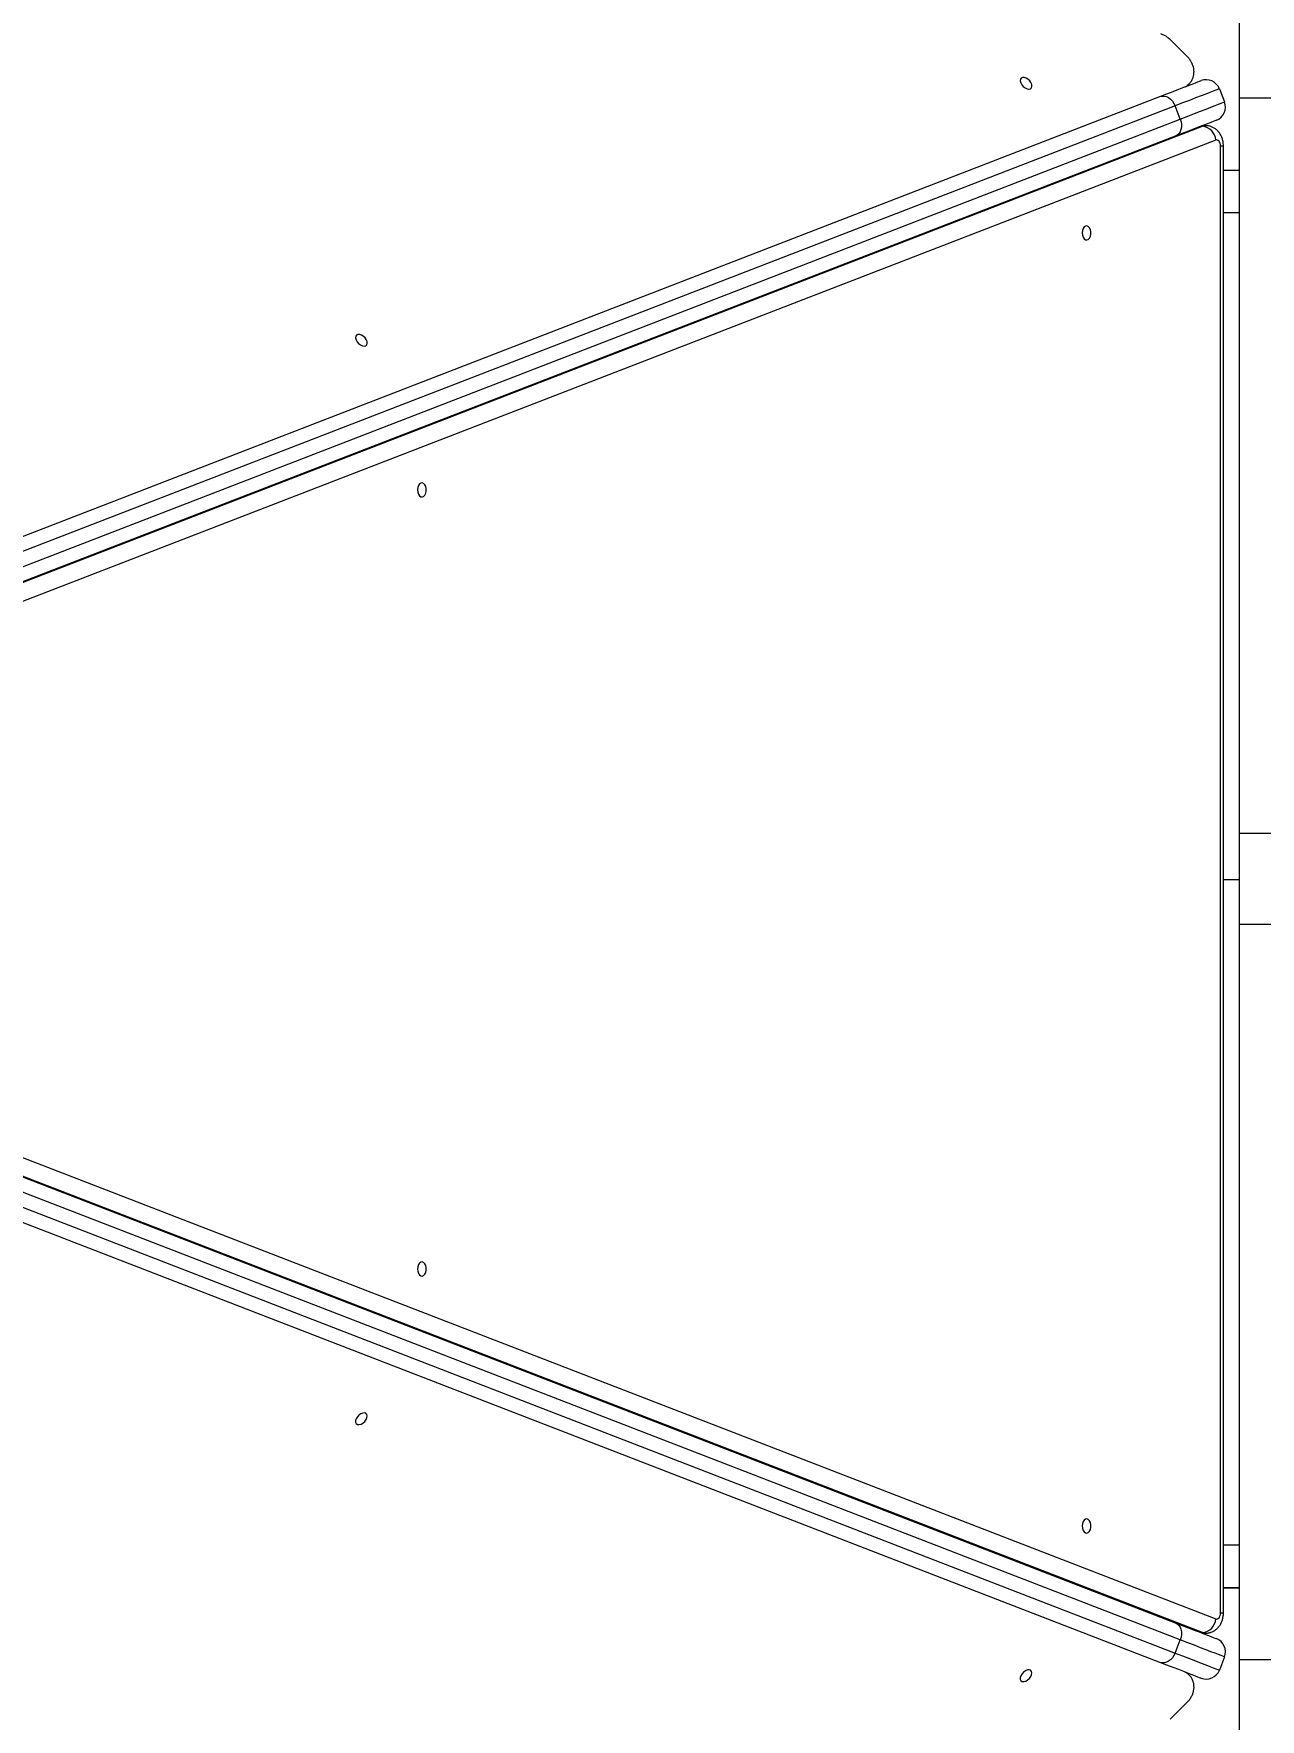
# Model space of a CAD drawing. Header units: millimetres. Extents: x -6332 to 8932, y -6739 to 7096.
# Drawn here: x -1432 to -826, y -25 to 808 of the extents above; entities that cross this region are included whole.
import ezdxf

# ---------------------------------------------------------------- set-up
doc = ezdxf.new("R2010")
doc.units = ezdxf.units.MM
for name, color, linetype in [('DIKOM_ОБЪЕКТ', 7, 'Continuous'), ('DIKOM_РАЗМЕР_ЗОНА', 7, 'Continuous'), ('DIKOM_РАЗМЕР_ОБЪЕКТА', 7, 'Continuous')]:
    doc.layers.add(name, color=color, linetype=linetype)
doc.styles.add('style1', font='arial.ttf', dxfattribs={"width": 0.8})
doc.dimstyles.new('1-50', dxfattribs={"dimtxt": 300, "dimasz": 200, "dimexe": 100, "dimexo": 0, "dimgap": 100, "dimtad": 1, "dimtxsty": 'style1', "dimcen": 200, "dimclrd": 7, "dimclre": 7, "dimclrt": 7, "dimadec": 1, "dimazin": 2, "dimtfac": 1, "dimtmove": 0, "dimatfit": 2, "dimfxl": 0, "dimlwd": 25, "dimlwe": 18, "dimarcsym": 0})

# ---------------------------------------------------------------- blocks, each defined once
blk = doc.blocks.new('*D9')
at = {"layer": 'Defpoints', "color": 0, "transparency": 16777216}
for p in [(777.17, 5593.97), (-4228.73, -3389.78), (7301.72, -3389.78)]:
    blk.add_point(p, dxfattribs=at)
at = {"layer": 'DIKOM_РАЗМЕР_ОБЪЕКТА', "color": 7, "lineweight": 18, "transparency": 16777216}
for p, q in [((777.17, 5593.97), (7401.72, 5593.97)), ((-4228.73, -3389.78), (7401.72, -3389.78))]:
    blk.add_line(p, q, dxfattribs=at)
at = {"layer": 'DIKOM_РАЗМЕР_ОБЪЕКТА', "color": 7, "lineweight": 25, "transparency": 16777216}
blk.add_line((7301.72, 5393.97), (7301.72, -3189.78), dxfattribs=at)
at = {"layer": 'DIKOM_РАЗМЕР_ОБЪЕКТА', "color": 7, "transparency": 16777216}
for points in [[(7268.39, 5393.97), (7335.06, 5393.97), (7301.72, 5593.97)], [(7268.39, -3189.78), (7335.06, -3189.78), (7301.72, -3389.78)]]:
    blk.add_solid(points, dxfattribs=at)
at = {"layer": 'DIKOM_РАЗМЕР_ОБЪЕКТА', "color": 7, "transparency": 16777216, "insert": (7048.55, 1153.71), "char_height": 300, "attachment_point": 5, "rotation": 90, "style": 'style1'}
blk.add_mtext('9000', dxfattribs=at)
blk = doc.blocks.new('*D10')
at = {"layer": 'Defpoints', "color": 0, "transparency": 16777216}
for p in [(4034.78, 3636.59), (-4490.85, -1960.46), (4034.78, -5533.39)]:
    blk.add_point(p, dxfattribs=at)
at = {"layer": 'DIKOM_РАЗМЕР_ОБЪЕКТА', "color": 7, "lineweight": 18, "transparency": 16777216}
for p, q in [((4034.78, 3636.59), (4034.78, -5633.39)), ((-4490.85, -1960.46), (-4490.85, -5633.39))]:
    blk.add_line(p, q, dxfattribs=at)
at = {"layer": 'DIKOM_РАЗМЕР_ОБЪЕКТА', "color": 7, "lineweight": 25, "transparency": 16777216}
blk.add_line((-4290.85, -5533.39), (3834.78, -5533.39), dxfattribs=at)
at = {"layer": 'DIKOM_РАЗМЕР_ОБЪЕКТА', "color": 7, "transparency": 16777216}
for points in [[(-4290.85, -5500.05), (-4290.85, -5566.72), (-4490.85, -5533.39)], [(3834.78, -5500.05), (3834.78, -5566.72), (4034.78, -5533.39)]]:
    blk.add_solid(points, dxfattribs=at)
at = {"layer": 'DIKOM_РАЗМЕР_ОБЪЕКТА', "color": 7, "transparency": 16777216, "insert": (308.03, -5280.21), "char_height": 300, "attachment_point": 5, "style": 'style1'}
blk.add_mtext('8500', dxfattribs=at)
blk = doc.blocks.new('*D11')
at = {"layer": 'Defpoints', "color": 0, "transparency": 16777216}
for p in [(1114.35, 7096.35), (-4349.59, -4627.34), (8831.76, -4627.34)]:
    blk.add_point(p, dxfattribs=at)
at = {"layer": 'DIKOM_РАЗМЕР_ЗОНА', "color": 7, "lineweight": 18, "transparency": 16777216}
for p, q in [((1114.35, 7096.35), (8931.76, 7096.35)), ((-4349.59, -4627.34), (8931.76, -4627.34))]:
    blk.add_line(p, q, dxfattribs=at)
at = {"layer": 'DIKOM_РАЗМЕР_ЗОНА', "color": 7, "lineweight": 25, "transparency": 16777216}
blk.add_line((8831.76, 6896.35), (8831.76, -4427.34), dxfattribs=at)
at = {"layer": 'DIKOM_РАЗМЕР_ЗОНА', "color": 7, "transparency": 16777216}
for points in [[(8798.42, 6896.35), (8865.09, 6896.35), (8831.76, 7096.35)], [(8798.42, -4427.34), (8865.09, -4427.34), (8831.76, -4627.34)]]:
    blk.add_solid(points, dxfattribs=at)
at = {"layer": 'DIKOM_РАЗМЕР_ЗОНА', "color": 7, "transparency": 16777216, "insert": (8578.59, 1308.2), "char_height": 300, "attachment_point": 5, "rotation": 90, "style": 'style1'}
blk.add_mtext('11750', dxfattribs=at)
blk = doc.blocks.new('*D12')
at = {"layer": 'Defpoints', "color": 0, "transparency": 16777216}
for p in [(6134.38, 3354.85), (-6332, -2644.93), (6134.38, -6639)]:
    blk.add_point(p, dxfattribs=at)
at = {"layer": 'DIKOM_РАЗМЕР_ЗОНА', "color": 7, "lineweight": 18, "transparency": 16777216}
for p, q in [((6134.38, 3354.85), (6134.38, -6739)), ((-6332, -2644.93), (-6332, -6739))]:
    blk.add_line(p, q, dxfattribs=at)
at = {"layer": 'DIKOM_РАЗМЕР_ЗОНА', "color": 7, "lineweight": 25, "transparency": 16777216}
blk.add_line((-6132, -6639), (5934.38, -6639), dxfattribs=at)
at = {"layer": 'DIKOM_РАЗМЕР_ЗОНА', "color": 7, "transparency": 16777216}
for points in [[(-6132, -6605.67), (-6132, -6672.33), (-6332, -6639)], [(5934.38, -6605.67), (5934.38, -6672.33), (6134.38, -6639)]]:
    blk.add_solid(points, dxfattribs=at)
at = {"layer": 'DIKOM_РАЗМЕР_ЗОНА', "color": 7, "transparency": 16777216, "insert": (-98.81, -6385.83), "char_height": 300, "attachment_point": 5, "style": 'style1'}
blk.add_mtext('12500', dxfattribs=at)

msp = doc.modelspace()

# ---------------------------------------------------------------- linework, layer by layer
at = {"layer": 'DIKOM_ОБЪЕКТ', "color": 7, "linetype": 'Continuous', "lineweight": 15}
for p, q in [((-836.33, 840.321), (-836.33, 775.909)), ((-861.81, 796.27), (-870.354, 804.814)), ((-944.302, 785.209), (-944.381, 784.403)), ((-944.381, 784.403), (-944.147, 783.477)), ((-943.92, 785.805), (-944.302, 785.209)), ((-944.147, 783.477), (-943.626, 782.529)), ((-943.275, 786.127), (-943.92, 785.805)), ((-943.626, 782.529), (-942.875, 781.662)), ((-942.437, 786.141), (-943.275, 786.127)), ((-941.497, 785.845), (-942.437, 786.141)), ((-940.558, 785.271), (-941.497, 785.845)), ((-939.72, 784.481), (-940.558, 785.271)), ((-939.075, 783.561), (-939.72, 784.481)), ((-938.692, 782.611), (-939.075, 783.561)), ((-938.613, 781.733), (-938.692, 782.611)), ((-861.536, 782.402), (-860.973, 782.964)), ((-861.321, 782.138), (-859.438, 782.867)), ((-859.438, 782.867), (-857.888, 783.466)), ((-857.888, 783.466), (-856.675, 783.935)), ((-856.675, 783.935), (-855.805, 784.271)), ((-855.805, 784.271), (-855.282, 784.473)), ((-855.282, 784.473), (-855.107, 784.541)), ((-1807.767, 416.252), (-875.402, 776.695)), ((-942.875, 781.662), (-941.974, 780.971)), ((-941.974, 780.971), (-941.021, 780.53)), ((-941.021, 780.53), (-940.12, 780.387)), ((-940.12, 780.387), (-939.368, 780.557)), ((-939.368, 780.557), (-938.847, 781.023)), ((-938.847, 781.023), (-938.613, 781.733)), ((-875.402, 776.695), (-871.999, 778.01)), ((-875.402, 776.695), (-874.377, 776.947)), ((-874.377, 776.947), (-873.295, 776.938)), ((-873.295, 776.938), (-872.197, 776.669)), ((-872.197, 776.669), (-871.126, 776.15)), ((-871.999, 778.01), (-868.877, 779.217)), ((-871.126, 776.15), (-870.121, 775.401)), ((-870.121, 775.401), (-869.222, 774.451)), ((-869.222, 774.451), (-868.464, 773.336)), ((-868.877, 779.217), (-866.05, 780.31)), ((-866.05, 780.31), (-863.528, 781.285)), ((-860.861, 774.811), (-864.217, 773.514)), ((-863.528, 781.285), (-861.321, 782.138)), ((-862.886, 781.533), (-861.797, 782.164)), ((-861.797, 782.164), (-861.536, 782.402)), ((-857.821, 775.987), (-860.861, 774.811)), ((-855.108, 777.035), (-857.821, 775.987)), ((-852.735, 777.953), (-855.108, 777.035)), ((-850.711, 778.735), (-852.735, 777.953)), ((-849.044, 779.38), (-850.711, 778.735)), ((-847.74, 779.884), (-849.044, 779.38)), ((-846.804, 780.245), (-847.74, 779.884)), ((-846.242, 780.463), (-846.804, 780.245)), ((-846.054, 780.536), (-846.242, 780.463)), ((-846.054, 780.536), (-843.53, 774.006)), ((-815.33, 775.909), (-836.33, 775.909)), ((-836.33, 775.909), (-836.33, 412.833)), ((-867.876, 772.1), (-1800.241, 411.656)), ((-868.464, 773.336), (-867.876, 772.1)), ((-864.217, 773.514), (-867.876, 772.1)), ((-865.352, 765.571), (-867.876, 772.1)), ((-865.352, 765.571), (-861.693, 766.985)), ((-861.693, 766.985), (-858.337, 768.282)), ((-858.337, 768.282), (-855.296, 769.458)), ((-855.296, 769.458), (-852.584, 770.506)), ((-852.584, 770.506), (-850.211, 771.423)), ((-850.211, 771.423), (-848.187, 772.206)), ((-848.187, 772.206), (-846.52, 772.851)), ((-846.52, 772.851), (-845.216, 773.355)), ((-845.216, 773.355), (-844.281, 773.716)), ((-844.281, 773.716), (-843.718, 773.934)), ((-843.718, 773.934), (-843.53, 774.006)), ((-1797.717, 405.128), (-865.352, 765.571)), ((-1691.576, 438.351), (-854.295, 762.035)), ((-864.427, 758.423), (-867.829, 757.108)), ((-866.902, 757.61), (-867.829, 757.108)), ((-866.107, 758.345), (-866.902, 757.61)), ((-865.476, 759.283), (-866.107, 758.345)), ((-865.032, 760.387), (-865.476, 759.283)), ((-865.352, 765.571), (-864.955, 764.259)), ((-864.792, 761.617), (-865.032, 760.387)), ((-864.955, 764.259), (-864.766, 762.925)), ((-864.766, 762.925), (-864.792, 761.617)), ((-861.305, 759.63), (-864.427, 758.423)), ((-858.478, 760.723), (-861.305, 759.63)), ((-855.956, 761.698), (-858.478, 760.723)), ((-853.749, 762.551), (-855.956, 761.698)), ((-853.868, 762.3), (-855.084, 762.035)), ((-854.295, 762.035), (-855.084, 762.035)), ((-854.295, 762.035), (-853.078, 762.3)), ((-853.669, 762.305), (-853.868, 762.3)), ((-851.866, 763.279), (-853.749, 762.551)), ((-852.879, 762.305), (-853.669, 762.305)), ((-853.078, 762.3), (-852.876, 762.305)), ((-850.315, 763.878), (-851.866, 763.279)), ((-849.103, 764.348), (-850.315, 763.878)), ((-848.233, 764.684), (-849.103, 764.348)), ((-847.71, 764.886), (-848.233, 764.684)), ((-847.535, 764.953), (-847.71, 764.886)), ((-867.829, 757.108), (-1800.195, 396.665)), ((-847.775, 755.224), (-1653.809, 443.62)), ((-847.364, 755.305), (-847.775, 755.224)), ((-846.953, 755.234), (-847.364, 755.305)), ((-846.561, 755.014), (-846.953, 755.234)), ((-846.21, 754.658), (-846.561, 755.014)), ((-845.916, 754.183), (-846.21, 754.658)), ((-845.695, 753.612), (-845.916, 754.183)), ((-845.557, 752.976), (-845.695, 753.612)), ((-845.511, 752.305), (-845.557, 752.976)), ((-845.511, 27.869), (-845.511, 752.305)), ((-845.511, 752.305), (-844.039, 752.305)), ((-844.039, 27.869), (-844.039, 752.305)), ((-844.039, 740.321), (-836.33, 740.321)), ((-836.33, 719.321), (-844.039, 719.321)), ((-913.675, 710.499), (-913.791, 709.363)), ((-913.791, 709.363), (-913.675, 708.227)), ((-913.339, 711.513), (-913.675, 710.499)), ((-913.675, 708.227), (-913.339, 707.213)), ((-912.819, 712.293), (-913.339, 711.513)), ((-912.172, 712.756), (-912.819, 712.293)), ((-911.467, 712.851), (-912.172, 712.756)), ((-910.782, 712.568), (-911.467, 712.851)), ((-910.191, 711.938), (-910.782, 712.568)), ((-909.756, 711.029), (-910.191, 711.938)), ((-910.191, 706.788), (-909.756, 707.697)), ((-909.527, 709.939), (-909.756, 711.029)), ((-909.756, 707.697), (-909.527, 708.787)), ((-909.527, 708.787), (-909.527, 709.939)), ((-913.339, 707.213), (-912.819, 706.433)), ((-912.819, 706.433), (-912.172, 705.97)), ((-912.172, 705.97), (-911.467, 705.875)), ((-911.467, 705.875), (-910.782, 706.158)), ((-910.782, 706.158), (-910.191, 706.788)), ((-1272.565, 658.306), (-1272.644, 657.5)), ((-1272.183, 658.901), (-1272.565, 658.306)), ((-1271.537, 659.224), (-1272.183, 658.901)), ((-1270.7, 659.238), (-1271.537, 659.224)), ((-1269.76, 658.942), (-1270.7, 659.238)), ((-1268.821, 658.368), (-1269.76, 658.942)), ((-1267.983, 657.578), (-1268.821, 658.368)), ((-1267.338, 656.658), (-1267.983, 657.578)), ((-1272.644, 657.5), (-1272.41, 656.574)), ((-1272.41, 656.574), (-1271.889, 655.626)), ((-1271.889, 655.626), (-1271.137, 654.759)), ((-1271.137, 654.759), (-1270.237, 654.068)), ((-1270.237, 654.068), (-1269.284, 653.627)), ((-1269.284, 653.627), (-1268.383, 653.484)), ((-1268.383, 653.484), (-1267.631, 653.654)), ((-1267.631, 653.654), (-1267.11, 654.12)), ((-1266.955, 655.708), (-1267.338, 656.658)), ((-1267.11, 654.12), (-1266.877, 654.83)), ((-1266.877, 654.83), (-1266.955, 655.708)), ((-1241.938, 583.596), (-1242.055, 582.46)), ((-1241.602, 584.61), (-1241.938, 583.596)), ((-1241.082, 585.39), (-1241.602, 584.61)), ((-1240.435, 585.853), (-1241.082, 585.39)), ((-1239.73, 585.948), (-1240.435, 585.853)), ((-1239.045, 585.665), (-1239.73, 585.948)), ((-1238.454, 585.035), (-1239.045, 585.665)), ((-1238.02, 584.126), (-1238.454, 585.035)), ((-1237.79, 583.036), (-1238.02, 584.126)), ((-1237.79, 581.884), (-1237.79, 583.036)), ((-1242.055, 582.46), (-1241.938, 581.324)), ((-1241.938, 581.324), (-1241.602, 580.31)), ((-1241.602, 580.31), (-1241.082, 579.53)), ((-1241.082, 579.53), (-1240.435, 579.067)), ((-1240.435, 579.067), (-1239.73, 578.972)), ((-1239.73, 578.972), (-1239.045, 579.255)), ((-1239.045, 579.255), (-1238.454, 579.885)), ((-1238.454, 579.885), (-1238.02, 580.794)), ((-1238.02, 580.794), (-1237.79, 581.884)), ((-815.33, 412.833), (-836.33, 412.833)), ((-836.33, 412.833), (-836.33, 367.809)), ((-1800.195, 383.509), (-867.829, 23.066)), ((-844.039, 390.087), (-836.33, 390.087)), ((-865.352, 14.603), (-1797.717, 375.046)), ((-1800.241, 368.517), (-867.876, 8.074)), ((-815.33, 367.809), (-836.33, 367.809)), ((-836.33, 367.809), (-836.33, 4.733)), ((-875.402, 3.478), (-1807.767, 363.921)), ((-1653.705, 336.514), (-847.775, 24.95)), ((-854.295, 18.139), (-1663.833, 331.098)), ((-1241.602, 199.863), (-1241.938, 198.85)), ((-1241.082, 200.644), (-1241.602, 199.863)), ((-1240.435, 201.106), (-1241.082, 200.644)), ((-1239.73, 201.201), (-1240.435, 201.106)), ((-1239.045, 200.919), (-1239.73, 201.201)), ((-1238.454, 200.289), (-1239.045, 200.919)), ((-1238.02, 199.379), (-1238.454, 200.289)), ((-1241.938, 198.85), (-1242.055, 197.714)), ((-1242.055, 197.714), (-1241.938, 196.577)), ((-1241.938, 196.577), (-1241.602, 195.564)), ((-1241.602, 195.564), (-1241.082, 194.783)), ((-1241.082, 194.783), (-1240.435, 194.321)), ((-1240.435, 194.321), (-1239.73, 194.225)), ((-1239.73, 194.225), (-1239.045, 194.509)), ((-1239.045, 194.509), (-1238.454, 195.139)), ((-1238.454, 195.139), (-1238.02, 196.048)), ((-1237.79, 198.29), (-1238.02, 199.379)), ((-1238.02, 196.048), (-1237.79, 197.138)), ((-1237.79, 197.138), (-1237.79, 198.29)), ((-1270.961, 125.574), (-1271.751, 124.736)), ((-1270.041, 126.219), (-1270.961, 125.574)), ((-1269.091, 126.601), (-1270.041, 126.219)), ((-1268.213, 126.68), (-1269.091, 126.601)), ((-1267.503, 126.447), (-1268.213, 126.68)), ((-1267.037, 125.925), (-1267.503, 126.447)), ((-1266.867, 125.174), (-1267.037, 125.925)), ((-1267.01, 124.272), (-1266.867, 125.174)), ((-1272.325, 123.797), (-1272.621, 122.857)), ((-1272.621, 122.857), (-1272.607, 122.019)), ((-1272.607, 122.019), (-1272.285, 121.374)), ((-1271.751, 124.736), (-1272.325, 123.797)), ((-1272.285, 121.374), (-1271.689, 120.992)), ((-1271.689, 120.992), (-1270.884, 120.913)), ((-1270.884, 120.913), (-1269.957, 121.146)), ((-1269.957, 121.146), (-1269.009, 121.668)), ((-1269.009, 121.668), (-1268.142, 122.419)), ((-1268.142, 122.419), (-1267.451, 123.321)), ((-1267.451, 123.321), (-1267.01, 124.272)), ((-913.675, 71.947), (-913.791, 70.81)), ((-913.791, 70.81), (-913.675, 69.675)), ((-913.339, 72.96), (-913.675, 71.947)), ((-913.675, 69.675), (-913.339, 68.661)), ((-912.819, 73.741), (-913.339, 72.96)), ((-913.339, 68.661), (-912.819, 67.881)), ((-912.172, 74.204), (-912.819, 73.741)), ((-912.819, 67.881), (-912.172, 67.417)), ((-911.467, 74.299), (-912.172, 74.204)), ((-912.172, 67.417), (-911.467, 67.323)), ((-910.782, 74.016), (-911.467, 74.299)), ((-911.467, 67.323), (-910.782, 67.605)), ((-910.191, 73.385), (-910.782, 74.016)), ((-910.782, 67.605), (-910.191, 68.235)), ((-909.756, 72.476), (-910.191, 73.385)), ((-910.191, 68.235), (-909.756, 69.144)), ((-909.527, 71.386), (-909.756, 72.476)), ((-909.756, 69.144), (-909.527, 70.234)), ((-909.527, 70.234), (-909.527, 71.386)), ((-836.33, 61.321), (-844.039, 61.321)), ((-836.33, 40.321), (-844.17, 40.321)), ((-836.33, 40.087), (-844.039, 40.087)), ((-846.953, 24.94), (-846.561, 25.159)), ((-846.561, 25.159), (-846.21, 25.516)), ((-846.21, 25.516), (-845.916, 25.991)), ((-845.916, 25.991), (-845.695, 26.562)), ((-845.695, 26.562), (-845.557, 27.198)), ((-845.557, 27.198), (-845.511, 27.869)), ((-845.511, 27.869), (-844.039, 27.869)), ((-867.829, 23.066), (-866.902, 22.563)), ((-867.829, 23.066), (-864.427, 21.75)), ((-866.902, 22.563), (-866.107, 21.829)), ((-866.107, 21.829), (-865.476, 20.891)), ((-865.476, 20.891), (-865.032, 19.786)), ((-865.032, 19.786), (-864.792, 18.557)), ((-864.766, 17.249), (-864.955, 15.914)), ((-864.792, 18.557), (-864.766, 17.249)), ((-864.427, 21.75), (-861.305, 20.544)), ((-861.305, 20.544), (-858.478, 19.45)), ((-858.478, 19.45), (-855.956, 18.476)), ((-855.956, 18.476), (-853.749, 17.622)), ((-855.084, 18.139), (-854.295, 18.139)), ((-855.084, 18.139), (-853.868, 17.874)), ((-853.078, 17.874), (-854.295, 18.139)), ((-853.868, 17.874), (-853.669, 17.869)), ((-853.749, 17.622), (-851.866, 16.894)), ((-853.669, 17.869), (-852.879, 17.869)), ((-852.88, 17.869), (-853.078, 17.874)), ((-851.866, 16.894), (-850.315, 16.295)), ((-847.775, 24.95), (-847.364, 24.869)), ((-847.364, 24.869), (-846.953, 24.94)), ((-867.876, 8.074), (-865.352, 14.603)), ((-864.955, 15.914), (-865.352, 14.603)), ((-861.693, 13.188), (-865.352, 14.603)), ((-858.337, 11.891), (-861.693, 13.188)), ((-855.296, 10.716), (-858.337, 11.891)), ((-852.584, 9.667), (-855.296, 10.716)), ((-850.211, 8.75), (-852.584, 9.667)), ((-850.315, 16.295), (-849.103, 15.826)), ((-848.187, 7.967), (-850.211, 8.75)), ((-849.103, 15.826), (-848.233, 15.49)), ((-848.233, 15.49), (-847.71, 15.287)), ((-847.71, 15.287), (-847.535, 15.221)), ((-874.377, 3.226), (-875.402, 3.478)), ((-871.999, 2.163), (-875.402, 3.478)), ((-873.295, 3.236), (-874.377, 3.226)), ((-872.197, 3.505), (-873.295, 3.236)), ((-871.126, 4.024), (-872.197, 3.505)), ((-868.877, 0.957), (-871.999, 2.163)), ((-870.121, 4.772), (-871.126, 4.024)), ((-869.222, 5.723), (-870.121, 4.772)), ((-868.464, 6.837), (-869.222, 5.723)), ((-866.05, -0.136), (-868.877, 0.957)), ((-867.876, 8.074), (-868.464, 6.837)), ((-867.876, 8.074), (-864.217, 6.66)), ((-864.217, 6.66), (-860.861, 5.363)), ((-860.861, 5.363), (-857.821, 4.187)), ((-857.821, 4.187), (-855.108, 3.139)), ((-855.108, 3.139), (-852.735, 2.221)), ((-852.735, 2.221), (-850.711, 1.438)), ((-850.711, 1.438), (-849.044, 0.793)), ((-849.044, 0.793), (-847.74, 0.29)), ((-846.52, 7.322), (-848.187, 7.967)), ((-847.74, 0.29), (-846.804, -0.071)), ((-845.216, 6.819), (-846.52, 7.322)), ((-843.53, 6.167), (-846.054, -0.362)), ((-844.281, 6.457), (-845.216, 6.819)), ((-843.718, 6.24), (-844.281, 6.457)), ((-843.53, 6.167), (-843.718, 6.24)), ((-815.33, 4.733), (-836.33, 4.733)), ((-836.33, 4.733), (-836.33, -59.679)), ((-944.062, -3.107), (-944.358, -4.046)), ((-944.358, -4.046), (-944.344, -4.884)), ((-944.344, -4.884), (-944.022, -5.529)), ((-943.488, -2.167), (-944.062, -3.107)), ((-944.022, -5.529), (-943.426, -5.912)), ((-942.698, -1.329), (-943.488, -2.167)), ((-943.426, -5.912), (-942.621, -5.99)), ((-941.778, -0.684), (-942.698, -1.329)), ((-942.621, -5.99), (-941.694, -5.756)), ((-940.828, -0.301), (-941.778, -0.684)), ((-941.694, -5.756), (-940.746, -5.236)), ((-939.95, -0.223), (-940.828, -0.301)), ((-940.746, -5.236), (-939.879, -4.484)), ((-939.24, -0.457), (-939.95, -0.223)), ((-939.879, -4.484), (-939.188, -3.583)), ((-938.774, -0.977), (-939.24, -0.457)), ((-939.188, -3.583), (-938.747, -2.63)), ((-938.604, -1.729), (-938.774, -0.977)), ((-938.747, -2.63), (-938.604, -1.729)), ((-863.528, -1.112), (-866.05, -0.136)), ((-861.321, -1.965), (-863.528, -1.112)), ((-861.797, -1.99), (-862.886, -1.36)), ((-861.56, -2.26), (-862.223, -1.616)), ((-861.536, -2.228), (-861.797, -1.99)), ((-860.973, -2.79), (-861.536, -2.228)), ((-859.438, -2.693), (-861.321, -1.965)), ((-857.888, -3.292), (-859.438, -2.693)), ((-856.675, -3.761), (-857.888, -3.292)), ((-855.805, -4.097), (-856.675, -3.761)), ((-855.282, -4.299), (-855.805, -4.097)), ((-855.107, -4.367), (-855.282, -4.299)), ((-846.804, -0.071), (-846.242, -0.29)), ((-846.242, -0.29), (-846.054, -0.362)), ((-870.354, -24.641), (-861.81, -16.096))]:
    msp.add_line(p, q, dxfattribs=at)
for centre, radius, start, end in [((-852.583, 778.012), 7, 21.135989, 111.135989), ((-850.059, 771.482), 7, 291.135989, 21.135989), ((-855.225, 754.619), 7.474, 4.639409, 82.852406), ((-855.224, 25.554), 7.473, 277.143524, 355.364662), ((-850.059, 8.691), 7, 338.864011, 68.864011), ((-852.583, 2.162), 7, 248.864011, 338.864011)]:
    msp.add_arc(centre, radius, start, end, dxfattribs=at)
for points, knots in [([(-870.354, 804.814), (-870.651, 805.094), (-871.401, 805.8), (-872.723, 806.695), (-874.003, 807.32), (-874.763, 807.569), (-874.995, 807.645)], [0, 0, 0, 0, 0.2209389, 0.5586319, 0.8654656, 1, 1, 1, 1]), ([(-860.971, 782.994), (-860.657, 783.331), (-859.989, 784.047), (-859.271, 785.355), (-858.772, 786.789), (-858.544, 788.271), (-858.566, 789.77), (-858.837, 791.276), (-859.358, 792.774), (-860.136, 794.241), (-860.988, 795.41), (-861.599, 796.05), (-861.81, 796.27)], [0, 0, 0, 0, 0.0933548, 0.198235, 0.3003153, 0.4010556, 0.5020228, 0.6049955, 0.7116625, 0.8231129, 0.9391751, 1, 1, 1, 1]), ([(-862.359, 781.737), (-862.119, 781.894), (-861.81, 782.095), (-861.578, 782.378), (-861.526, 782.44)], [0, 0, 0, 0, 0.7778729, 1, 1, 1, 1]), ([(-844.039, 752.305), (-844.052, 752.715), (-844.083, 753.747), (-844.388, 755.327), (-844.968, 756.967), (-845.766, 758.412), (-846.763, 759.667), (-847.934, 760.705), (-849.253, 761.511), (-850.686, 762.041), (-851.914, 762.305), (-852.647, 762.274), (-852.874, 762.265)], [0, 0, 0, 0, 0.0817944, 0.2059129, 0.3202272, 0.4316111, 0.5395212, 0.6448268, 0.7485565, 0.8514661, 0.9540551, 1, 1, 1, 1]), ([(-852.883, 17.884), (-852.827, 17.879), (-852.241, 17.827), (-851.136, 18.025), (-849.656, 18.478), (-848.318, 19.203), (-847.141, 20.135), (-846.13, 21.258), (-845.293, 22.558), (-844.644, 24.029), (-844.206, 25.653), (-844.051, 26.96), (-844.041, 27.707), (-844.039, 27.869)], [0, 0, 0, 0, 0.0112579, 0.1191324, 0.2232544, 0.3249455, 0.4257104, 0.5270996, 0.6308432, 0.7385725, 0.8510217, 0.9677311, 1, 1, 1, 1]), ([(-861.81, -16.096), (-861.53, -15.799), (-860.824, -15.05), (-859.922, -13.721), (-859.17, -12.153), (-858.708, -10.57), (-858.522, -8.981), (-858.613, -7.422), (-858.972, -5.921), (-859.605, -4.534), (-860.286, -3.478), (-860.827, -2.98), (-860.995, -2.825)], [0, 0, 0, 0, 0.081297, 0.2055428, 0.3200629, 0.4315415, 0.539381, 0.6446053, 0.7482193, 0.8510824, 0.9536102, 1, 1, 1, 1])]:
    msp.add_open_spline(points, degree=3, knots=knots, dxfattribs=at)

# ---------------------------------------------------------------- dimensions: what is measured, and where the dimension line sits
at = {"layer": 'DIKOM_РАЗМЕР_ЗОНА'}
dim = msp.add_linear_dim(base=(8831.757, -4627.344), p1=(1114.346, 7096.351), p2=(-4349.589, -4627.344), angle=90, text='11750', dimstyle='1-50', dxfattribs=at)
dim.commit()
dim.dimension.update_dxf_attribs({"geometry": '*D11', "text_midpoint": (8831.757, 1308.196), "dimtype": 160})
dim = msp.add_linear_dim(base=(6134.379, -6639), p1=(-6332, -2644.933), p2=(6134.379, 3354.853), text='12500', dimstyle='1-50', dxfattribs=at)
dim.commit()
dim.dimension.update_dxf_attribs({"geometry": '*D12', "text_midpoint": (-98.81, -6639), "dimtype": 160})
at = {"layer": 'DIKOM_РАЗМЕР_ОБЪЕКТА'}
dim = msp.add_linear_dim(base=(7301.722, -3389.779), p1=(777.17, 5593.968), p2=(-4228.728, -3389.779), angle=90, text='9000', dimstyle='1-50', dxfattribs=at)
dim.commit()
dim.dimension.update_dxf_attribs({"geometry": '*D9', "text_midpoint": (7301.722, 1153.714), "dimtype": 160})
dim = msp.add_linear_dim(base=(4034.777, -5533.386), p1=(-4490.848, -1960.464), p2=(4034.777, 3636.587), text='8500', dimstyle='1-50', dxfattribs=at)
dim.commit()
dim.dimension.update_dxf_attribs({"geometry": '*D10', "text_midpoint": (308.034, -5533.386), "dimtype": 160})

doc.saveas('drawing.dxf')
